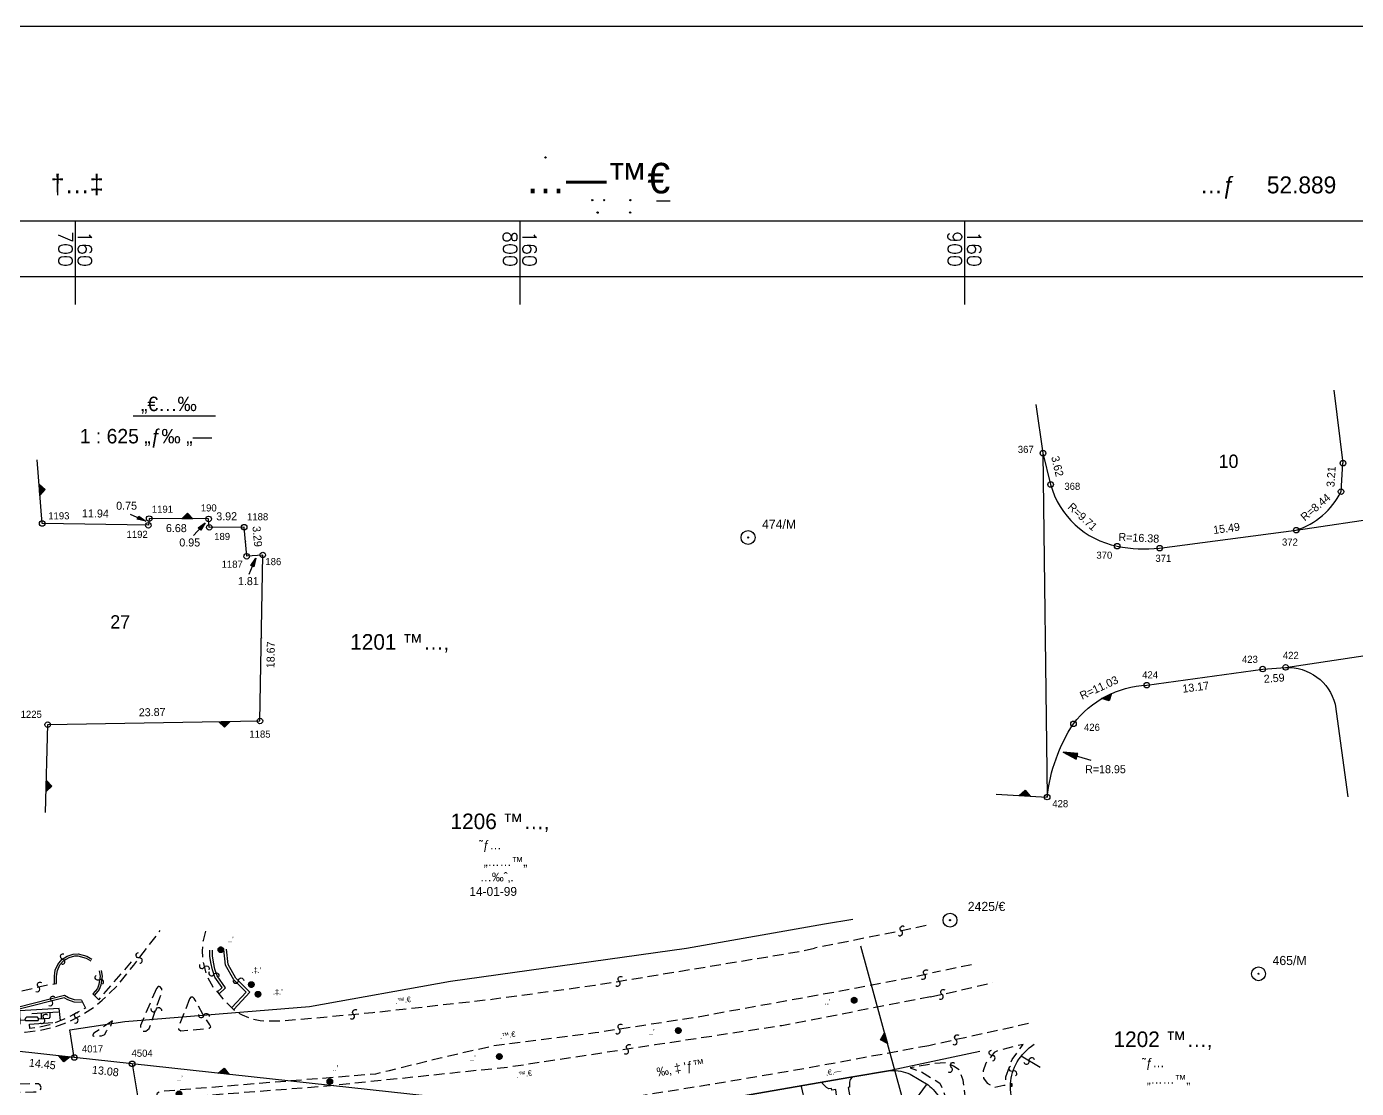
# Model space of a CAD drawing. Extents: x 160399 to 161261, y 619798 to 620526.
# Drawn here: x 160689.1 to 160988.1, y 620287.5 to 620526.2 of the extents above; entities that cross this region are included whole.
import ezdxf
from ezdxf.enums import TextEntityAlignment as Align

# ---------------------------------------------------------------- set-up
doc = ezdxf.new("R2010")
doc.units = 0
doc.header["$LTSCALE"] = 0.375
doc.header["$MEASUREMENT"] = 0
doc.linetypes.add('HIDDEN', pattern=[9.525, 6.35, -3.175])
doc.layers.get('0').update_dxf_attribs({"linetype": 'CONTINUOUS'})
for name, color, linetype in [('DRWP002', 2, 'CONTINUOUS'), ('DRWP007', 7, 'CONTINUOUS'), ('DRWS010', 2, 'CONTINUOUS'), ('DRWS012', 2, 'CONTINUOUS'), ('DRWT003', 2, 'CONTINUOUS'), ('DRWT004', 2, 'CONTINUOUS'), ('FNCP002', 251, 'CONTINUOUS'), ('FNCS012', 3, 'CONTINUOUS'), ('MGT', 25, 'CONTINUOUS'), ('PCLP001', 7, 'CONTINUOUS'), ('PCLP004', 7, 'CONTINUOUS'), ('PCLP007', 7, 'CONTINUOUS'), ('PCLS001', 2, 'CONTINUOUS'), ('PCLS002', 2, 'CONTINUOUS'), ('PCLS004', 11, 'CONTINUOUS'), ('PCLS007', 4, 'CONTINUOUS'), ('PCLS012', 4, 'CONTINUOUS'), ('PH-ELCS102', 3, 'CONTINUOUS'), ('PH-FNCP000', 3, 'CONTINUOUS'), ('PH-FNCP006', 3, 'CONTINUOUS'), ('PH-FNCP007', 3, 'CONTINUOUS'), ('PH-LGTS008', 3, 'CONTINUOUS'), ('PH-OBJP003', 3, 'CONTINUOUS'), ('PH-PHNS006', 3, 'CONTINUOUS'), ('PH-RODP021', 3, 'HIDDEN'), ('PH-RODP026', 3, 'HIDDEN'), ('PH-RODP028', 3, 'HIDDEN'), ('RODS001', 7, 'CONTINUOUS'), ('RODS004', 3, 'CONTINUOUS'), ('SRVS002', 6, 'CONTINUOUS'), ('SRVS007', 2, 'CONTINUOUS'), ('UD_PCLS008', 11, 'CONTINUOUS')]:
    doc.layers.add(name, color=color, linetype=linetype)
doc.styles.add('HEBTXT', font='hebtxt')
doc.styles.add('MD-2010', font='hebtxt.shx', dxfattribs={"height": 2.5})
doc.styles.add('ME-2510', font='txt.shx', dxfattribs={"height": 3.125})

# ---------------------------------------------------------------- blocks, each defined once
blk = doc.blocks.new('*X11')
at = {"color": 0}
for p, q in [((-0.5, 0.06), (0.5, 0.06)), ((-0.5, 0.03), (0.5, 0.03)), ((-0.5, 0), (0.5, 0)), ((-0.49, 0.1), (0.49, 0.1)), ((-0.48, 0.13), (0.48, 0.13)), ((-0.47, 0.16), (0.47, 0.16)), ((-0.46, 0.19), (0.46, 0.19)), ((-0.45, 0.22), (0.45, 0.22)), ((-0.43, 0.25), (0.43, 0.25)), ((-0.41, 0.29), (0.41, 0.29)), ((-0.39, 0.32), (0.39, 0.32)), ((-0.36, 0.35), (0.36, 0.35)), ((-0.32, 0.38), (0.32, 0.38)), ((-0.28, 0.41), (0.28, 0.41)), ((-0.23, 0.44), (0.23, 0.44)), ((-0.15, 0.48), (0.15, 0.48)), ((-0.5, -0.03), (0.5, -0.03)), ((-0.5, -0.06), (0.5, -0.06)), ((-0.49, -0.1), (0.49, -0.1)), ((-0.48, -0.13), (0.48, -0.13)), ((-0.47, -0.16), (0.47, -0.16)), ((-0.46, -0.19), (0.46, -0.19)), ((-0.45, -0.22), (0.45, -0.22)), ((-0.43, -0.25), (0.43, -0.25)), ((-0.41, -0.29), (0.41, -0.29)), ((-0.39, -0.32), (0.39, -0.32)), ((-0.36, -0.35), (0.36, -0.35)), ((-0.32, -0.38), (0.32, -0.38)), ((-0.28, -0.41), (0.28, -0.41)), ((-0.23, -0.44), (0.23, -0.44)), ((-0.15, -0.48), (0.15, -0.48))]:
    blk.add_line(p, q, dxfattribs=at)
blk = doc.blocks.new('LGTS008')
blk.add_circle((0, 0), 0.5)
blk.add_blockref('*X11', (0, 0))
at = {"style": 'HEBTXT', "flags": 8}
blk.add_attdef('DESC', text='', height=1.5, dxfattribs=at).set_placement((-3.82, -0.65), align=Align.CENTER)
at = {"style": 'HEBTXT', "flags": 9}
blk.add_attdef('ID', (0, -2.84), '', height=1.5, dxfattribs=at)
blk = doc.blocks.new('PHNS006')
at = {"layer": 'PH-PHNS006', "flags": 128}
blk.add_lwpolyline([(-0.5, -0.3125), (0.5, -0.3125), (0.5, 0.25), (-0.5, 0.25), (-0.5, -0.3125)], dxfattribs=at)
blk = doc.blocks.new('*X9')
at = {"color": 0}
for p, q in [((-0.5, 0.06), (0.5, 0.06)), ((-0.5, 0.03), (0.5, 0.03)), ((-0.5, 0), (0.5, 0)), ((-0.49, 0.1), (0.49, 0.1)), ((-0.48, 0.13), (0.48, 0.13)), ((-0.47, 0.16), (0.47, 0.16)), ((-0.46, 0.19), (0.46, 0.19)), ((-0.45, 0.22), (0.45, 0.22)), ((-0.43, 0.25), (0.43, 0.25)), ((-0.41, 0.29), (0.41, 0.29)), ((-0.39, 0.32), (0.39, 0.32)), ((-0.36, 0.35), (0.36, 0.35)), ((-0.32, 0.38), (0.32, 0.38)), ((-0.28, 0.41), (0.28, 0.41)), ((-0.23, 0.44), (0.23, 0.44)), ((-0.15, 0.48), (0.15, 0.48)), ((-0.5, -0.03), (0.5, -0.03)), ((-0.5, -0.06), (0.5, -0.06)), ((-0.49, -0.1), (0.49, -0.1)), ((-0.48, -0.13), (0.48, -0.13)), ((-0.47, -0.16), (0.47, -0.16)), ((-0.46, -0.19), (0.46, -0.19)), ((-0.45, -0.22), (0.45, -0.22)), ((-0.43, -0.25), (0.43, -0.25)), ((-0.41, -0.29), (0.41, -0.29)), ((-0.39, -0.32), (0.39, -0.32)), ((-0.36, -0.35), (0.36, -0.35)), ((-0.32, -0.38), (0.32, -0.38)), ((-0.28, -0.41), (0.28, -0.41)), ((-0.23, -0.44), (0.23, -0.44)), ((-0.15, -0.48), (0.15, -0.48))]:
    blk.add_line(p, q, dxfattribs=at)
blk = doc.blocks.new('ELCS102')
blk.add_circle((0, 0), 0.5)
blk.add_blockref('*X9', (0, 0))
at = {"style": 'HEBTXT', "flags": 8}
blk.add_attdef('DESC', text='', height=1.5, dxfattribs=at).set_placement((-3.82, -0.65), align=Align.CENTER)
at = {"style": 'HEBTXT', "flags": 9}
blk.add_attdef('ID', (0, -2.84), '', height=1.5, dxfattribs=at)
blk = doc.blocks.new('FNCS012')
blk.add_circle((0, 0), 0.001)
blk = doc.blocks.new('RODS004')
blk.add_circle((0, 0), 0.001)
blk = doc.blocks.new('SRVS002')
for radius in [1.25, 0.1]:
    blk.add_circle((0, 0), radius)
blk = doc.blocks.new('PCLS002')
blk.add_lwpolyline([(-0.85, -0.85, 1), (0, 0, -1), (0.85, 0.85, -1)], format="xyb")
blk = doc.blocks.new('PCLS004')
blk = doc.blocks.new('RODS001')
blk.add_circle((0, 0), 0.001)
blk = doc.blocks.new('SRVS007')
blk.add_circle((0, 0), 0.5)
at = {"style": 'HEBTXT'}
blk.add_attdef('NAME', text='', height=1.8, dxfattribs=at).set_placement((-0.01, -3), align=Align.CENTER)
for tag, flags, p in [('KIND', 1, (0, -6.04, 0)), ('HEIGHT', 1, (0, -8, 0)), ('SOURCE-CODE', 9, (0, -9.96, 0)), ('MARK-CODE', 9, (0, -11.92, 0))]:
    blk.add_attdef(tag, text='', height=1.8, dxfattribs=dict(at, flags=flags)).set_placement(p, align=Align.CENTER)
blk = doc.blocks.new('PCLS007')
blk.add_circle((0, 0), 0.00313)
blk = doc.blocks.new('SU93_41L')
for points in [[(-1, 0), (0, 1), (1, 0)], [(-0.76, 0.1), (0, 0.86), (0.76, 0.1)], [(-0.52, 0.2), (0, 0.72), (0.52, 0.2)], [(-0.28, 0.3), (0, 0.58), (0.28, 0.3)], [(-0.03, 0.4), (0, 0.43), (0.03, 0.4)]]:
    blk.add_lwpolyline(points, close=True)
blk = doc.blocks.new('SU93_41R')
for points in [[(1, 0), (0, -1), (-1, 0)], [(0.76, -0.1), (0, -0.86), (-0.76, -0.1)], [(0.52, -0.2), (0, -0.72), (-0.52, -0.2)], [(0.28, -0.3), (0, -0.58), (-0.28, -0.3)], [(0.03, -0.4), (0, -0.43), (-0.03, -0.4)]]:
    blk.add_lwpolyline(points, close=True)
blk = doc.blocks.new('PCLS008')
at = {"style": 'HEBTXT', "flags": 1}
blk.add_attdef('CAPTION', text='', height=1.5, dxfattribs=at).set_placement((-0.17, -14.19), align=Align.CENTER)
blk = doc.blocks.new('PCLS010')
blk.add_lwpolyline([(0.75, 0), (5.75, 0), (3.25, 0.5), (3.25, -0.5), (5.75, 0)])
blk.add_solid([(3.25, -0.5), (3.25, 0.5), (5.75, 0)])
blk = doc.blocks.new('SU0_3')

msp = doc.modelspace()

# ---------------------------------------------------------------- hatches: boundary and pattern name
at = {"layer": 'DRWS012'}
h = msp.add_hatch(dxfattribs=at)
h.set_pattern_fill('U', color=256, scale=100, style=0, double=1, pattern_type=0)
h.set_pattern_definition([(0, (0, 0), (0, 100), []), (90, (0, 0), (-100, 6e-15), [])])
h.paths.add_polyline_path([(160417.5, 619857.5), (161242.5, 619857.5), (161242.5, 620482.5), (160417.5, 620482.5)])
h.paths.add_polyline_path([(160436.25, 619876.25), (161223.75, 619876.25), (161223.75, 620463.75), (160436.25, 620463.75)], flags=16)

# ---------------------------------------------------------------- linework, layer by layer
at = {"layer": 'DRWP002'}
for points in [[(160417.5, 619857.5), (161242.5, 619857.5), (161242.5, 620482.5), (160417.5, 620482.5)], [(160430, 619870), (161230, 619870), (161230, 620470), (160430, 620470)]]:
    msp.add_lwpolyline(points, close=True, dxfattribs=at)
at = {"layer": 'DRWP007'}
msp.add_lwpolyline([(160398.75, 619813.75), (161261.25, 619813.75), (161261.25, 620526.25), (160398.75, 620526.25)], close=True, dxfattribs=at)
at = {"layer": 'DRWS010', "flags": 128}
msp.add_lwpolyline([(160830.74, 620487.11), (160833.78, 620487.11)], dxfattribs=at)
at = {"layer": 'DRWS010'}
for centre in [(160805.78, 620496.85), (160816.28, 620487.23), (160818.97, 620487.23), (160824.87, 620487.23), (160817.5, 620484.44), (160824.82, 620484.44)]:
    msp.add_circle(centre, 0.148, dxfattribs=at)
at = {"layer": 'DRWT003', "flags": 128}
msp.add_lwpolyline([(160713.08, 620438.7), (160731.59, 620438.7)], dxfattribs=at)
at = {"layer": 'FNCP002', "flags": 128}
for points in [[(160919.89, 620261.78), (160911.22, 620283.45, -0.236479), (160911.85, 620293.49, -0.103439), (160915.65, 620297.43, -0.103439)], [(160796.63, 620239.17), (160790.01, 620277.17), (160842.95, 620284.54), (160874.47, 620290.05, -0.023699)], [(160874.47, 620290.05), (160883.38, 620291.52, -0.120784), (160887.82, 620290.69), (160891.8, 620288.31, -0.106062), (160894.52, 620285.08, 0.023712)]]:
    msp.add_lwpolyline(points, format="xyb", dxfattribs=at)
at = {"layer": 'PCLP001'}
for p, q in [((160698.78, 620300.7), (160711.14, 620302.52)), ((160699.81, 620294.46), (160698.78, 620300.7))]:
    msp.add_line(p, q, dxfattribs=at)
at = {"layer": 'PCLP001', "flags": 128}
for points in [[(160693.37, 620349.54), (160693.83, 620369.3), (160741.57, 620370.12), (160742.19, 620407.44), (160738.58, 620407.16), (160738.01, 620413.71), (160730.16, 620413.66), (160730.01, 620415.55), (160716.65, 620415.62), (160716.46, 620414.13), (160692.58, 620414.52), (160691.46, 620428.83)], [(160819.89, 620281.33), (160712.81, 620293.04), (160699.81, 620294.46), (160685.44, 620296.04)]]:
    msp.add_lwpolyline(points, dxfattribs=at)
msp.add_lwpolyline([(160907.15, 620353.65), (160918.59, 620353.01, -0.117078), (160924.51, 620369.49, -0.221373), (160940.99, 620378.17), (160967.07, 620381.79), (160972.23, 620382.17), (161014.45, 620388.51), (161049.81, 620393.69, -0.278568), (161070.53, 620383.45), (161076.73, 620356.37), (161078.11, 620349.97)], format="xyb", dxfattribs=at)
at = {"layer": 'PCLP001'}
msp.add_lwpolyline([(160711.14, 620302.52), (160752.69, 620305.92), (160784.43, 620311.64), (160837.45, 620319.04), (160868.53, 620324.49), (160874.9, 620325.54)], dxfattribs=at)
at = {"layer": 'PCLP004'}
for p, q in [((160983.1, 620444.5), (160985.11, 620428.09)), ((160916.08, 620441.31), (160917.65, 620430.33)), ((160917.65, 620430.33), (160919.37, 620423.29)), ((160917.65, 620430.33), (160918.59, 620353.01)), ((160984.69, 620421.69), (160985.11, 620428.09)), ((160974.61, 620413.03), (161020.07, 620419.87)), ((160943.89, 620408.97), (160974.61, 620413.03)), ((160712.81, 620293.04), (160719.41, 620253.43))]:
    msp.add_line(p, q, dxfattribs=at)
at = {"layer": 'PCLP004', "flags": 128}
msp.add_lwpolyline([(160972.23, 620382.17, -0.3503), (160983.37, 620373.91, 0.075564)], format="xyb", dxfattribs=at)
msp.add_lwpolyline([(160983.37, 620373.91), (160986.23, 620353.03)], dxfattribs=at)
at = {"layer": 'PCLP004'}
msp.add_lwpolyline([(160903.46, 620295.83), (160883.38, 620291.52), (160874.47, 620290.05), (160842.95, 620284.54), (160819.89, 620281.33)], dxfattribs=at)
for centre, radius, start, end in [((160938.09, 620428.49), 19.43, 195.5256, 258.846), ((160969.54, 620429.12), 16.87, 287.4749, 333.8586), ((160940.67, 620441.57), 32.76, 258.846, 275.6444)]:
    msp.add_arc(centre, radius, start, end, dxfattribs=at)
at = {"layer": 'PCLP007', "flags": 128}
msp.add_lwpolyline([(160889.33, 620273.73), (160888.9, 620274.89), (160876.66, 620319.48)], dxfattribs=at)
at = {"layer": 'PH-FNCP000'}
for points in [[(160695.36, 620311.11, 33.33), (160695.33, 620312.71, 33.33), (160695.53, 620314.11, 33.31), (160696.11, 620315.4, 33.31), (160697.02, 620316.48, 33.31), (160698.19, 620317.27, 33.31), (160699.53, 620317.7, 33.31), (160700.69, 620317.77, 33.31), (160702.64, 620317.26, 33.31), (160703.77, 620316.56, 33.31)], [(160695.84, 620311.12, 33.33), (160695.81, 620312.71, 33.33), (160696.01, 620314.04, 33.31), (160696.58, 620315.26, 33.31), (160697.48, 620316.26, 33.31), (160698.64, 620316.95, 33.31), (160699.94, 620317.28, 33.31), (160700.62, 620317.3, 33.31), (160702.45, 620316.82, 33.31), (160703.52, 620316.16, 33.31)], [(160731.92, 620309.11, 32.88), (160733.06, 620310.19, 32.88), (160731.4, 620312.55, 32.88), (160730.86, 620314.18, 32.88), (160730.54, 620315.81, 32.88), (160730.31, 620317.27, 32.88), (160730.29, 620318.58, 32.88)], [(160732.32, 620308.68, 32.88), (160733.84, 620310.11, 32.88), (160731.93, 620312.82, 32.88), (160731.44, 620314.33, 32.88), (160731.12, 620315.92, 32.88), (160730.9, 620317.32, 32.88), (160730.88, 620318.59, 32.88)], [(160735.22, 620305.68, 32.89), (160738.46, 620309.15, 32.97), (160735.69, 620311.94, 33.02), (160733.82, 620315.19, 33.1), (160733.44, 620318.77, 33.1)], [(160735.65, 620305.28, 32.89), (160739.28, 620309.17, 32.97), (160736.17, 620312.3, 33.02), (160734.4, 620315.38, 33.1), (160734.02, 620318.84, 33.1)], [(160705.39, 620313.93, 33.31), (160705.59, 620312.73, 33.31), (160705.29, 620310.86, 33.31), (160705, 620309.96, 33.31), (160704.01, 620308.76, 33.31)], [(160705.86, 620314, 33.31), (160706.07, 620312.73, 33.31), (160705.75, 620310.75, 33.31), (160705.42, 620309.73, 33.31), (160704.38, 620308.46, 33.31)], [(160701.42, 620306.85, 33.41), (160699.79, 620306.92, 33.41), (160698.35, 620307.46, 33.41), (160697.52, 620307.88, 33.1), (160687.43, 620305.34, 33.08), (160681.27, 620304.16, 33.17), (160677.95, 620303.56, 33.22), (160677.8, 620301.87, 33.25), (160675.75, 620301.89, 33.2)], [(160701.44, 620307.32, 33.41), (160699.89, 620307.39, 33.41), (160698.54, 620307.89, 33.41), (160697.58, 620308.38, 33.1), (160687.33, 620305.8, 33.08), (160681.19, 620304.62, 33.17), (160677.51, 620303.97, 33.22), (160677.37, 620302.35, 33.25), (160675.76, 620302.36, 33.2)], [(160875.42, 620290.19, 33.81), (160874.74, 620290, 34.13), (160874.26, 620289.48, 34.13), (160874.13, 620288.9, 34.13), (160874.12, 620287.78, 34.13), (160873.85, 620287.74, 34.13)], [(160871.29, 620285.32, 33.39), (160871.05, 620287.24, 33.83), (160870.16, 620287.1, 34.1), (160870.07, 620287.45, 34.1), (160869.52, 620287.44, 34.1), (160868.99, 620287.74, 34.16), (160868.42, 620288.21, 34.18), (160868.07, 620288.63, 34.2), (160868.05, 620288.75, 34.2)], [(160873.85, 620287.74, 35.72), (160874.15, 620286.04, 33.93)], [(160891.42, 620288.29, 34.18), (160885.24, 620279.91, 34.18)]]:
    msp.add_polyline3d(points, dxfattribs=at)
at = {"layer": 'PH-FNCP006'}
for points in [[(160917.03, 620292.22, 33.54), (160912.72, 620294.76, 33.54)], [(160863.27, 620287.92, 33.6), (160864.1, 620284.34, 33.65)]]:
    msp.add_polyline3d(points, dxfattribs=at)
at = {"layer": 'PH-FNCP007'}
for points in [[(160696.74, 620302.8, 33.79), (160696.42, 620305.47, 33.65), (160687.48, 620304.93, 33.35), (160687.54, 620301.93, 33.4)], [(160689.71, 620301.94, 33.62), (160695, 620302.36, 33.63)]]:
    msp.add_polyline3d(points, dxfattribs=at)
at = {"layer": 'PH-OBJP003'}
for points in [[(160690.27, 620304.35, 33.05), (160696.2, 620304.7, 33.5)], [(160694.29, 620304.59, 33.63), (160694.33, 620303.55, 33.63), (160694.11, 620303.23, 33.63), (160691.75, 620303.1, 33.63)], [(160692.46, 620303.14, 33.62), (160692.47, 620304.48, 33.62)], [(160683.84, 620302.81, 33.1), (160688.68, 620302.95, 33.45), (160688.9, 620302.76, 33.45), (160689.71, 620302.74, 33.45), (160691.15, 620302.74, 33.45), (160691.7, 620302.75, 33.73), (160691.75, 620302.95, 33.68), (160691.76, 620303.21, 33.65), (160691.53, 620303.51, 33.6), (160689.67, 620303.51, 33.5), (160689.06, 620303.5, 33.51), (160688.8, 620303.28, 33.52), (160688.68, 620302.95, 33.53)]]:
    msp.add_polyline3d(points, dxfattribs=at)
at = {"layer": 'PH-RODP021', "flags": 128}
for points in [[(160674.34, 620300.25), (160688.76, 620300.18), (160692.08, 620300.56), (160695.34, 620301.33), (160698.48, 620302.48), (160701.47, 620303.99), (160704.43, 620305.96), (160706.1, 620307.35), (160709.62, 620310.74), (160713.19, 620315.25), (160719.13, 620323.01)], [(160729.34, 620322.85), (160728.77, 620320.77), (160728.53, 620318.42), (160728.69, 620316.07), (160729.62, 620312.74), (160730.99, 620310.36), (160733.24, 620307.62), (160735.72, 620305.18), (160737.53, 620304.02), (160739.51, 620303.2), (160741.61, 620302.76), (160742.75, 620302.69), (160746.5, 620302.68), (160766.97, 620304.58), (160793.78, 620307.57), (160816.89, 620310.71), (160863.04, 620318.31), (160866.24, 620319.03)], [(160891.39, 620324.12), (160888.7, 620323.52), (160866.24, 620319.03)], [(160914.42, 620302.07), (160892, 620297.11)], [(160892, 620297.11), (160864.64, 620292.06), (160842.46, 620288.29), (160817.97, 620284.4), (160794.42, 620281.23), (160792.78, 620281.14), (160777.9, 620278.29), (160766.3, 620276.04), (160755.58, 620273.9), (160732.11, 620272.17), (160728.64, 620271.79), (160726.28, 620271.22), (160724.04, 620270.28), (160721.98, 620268.99), (160720.5, 620267.72), (160718.2, 620265.12), (160717.14, 620262.82), (160716.45, 620260.39), (160716.15, 620257.88), (160716.26, 620255.19), (160718.52, 620239.93), (160723.12, 620212.6), (160731.52, 620162.08), (160738.58, 620119), (160744.22, 620080.8), (160744.61, 620078.11), (160745.12, 620075.83), (160746, 620073.67), (160747.74, 620071.05), (160749.43, 620069.3), (160751.37, 620067.84), (160753.53, 620066.71), (160755.78, 620065.97), (160758.8, 620065.69), (160761.84, 620065.81), (160763.49, 620066.04), (160764.53, 620067.52), (160778.78, 620069.47), (160780.2, 620070.11), (160781.43, 620071.09), (160782.37, 620072.35), (160782.96, 620073.78), (160781.47, 620088.76), (160781.04, 620089.73), (160780.28, 620090.48), (160779.3, 620090.89), (160778.45, 620090.95), (160765.64, 620089.06), (160764.04, 620100.52), (160763.05, 620100.29), (160760.52, 620118), (160764.35, 620118.66), (160764.69, 620119.05), (160764.76, 620119.8), (160763.91, 620127.54), (160763.61, 620128.25), (160763.15, 620128.4), (160759.56, 620127.88), (160756.21, 620145.87), (160771.44, 620148.67), (160772.83, 620139.4), (160770.05, 620138.96), (160769.41, 620138.66), (160769.2, 620138.15), (160769.21, 620137.54), (160769.59, 620137.08), (160769.98, 620136.79), (160770.79, 620136.8), (160773.79, 620137.22), (160774.52, 620137.86), (160774.86, 620138.19), (160775.02, 620138.83), (160775.11, 620139.42), (160774.98, 620140.2), (160770.77, 620166.16), (160770.67, 620167.83), (160770.45, 620168.81), (160769.93, 620169.42), (160769.42, 620169.8), (160768.49, 620169.8), (160761.59, 620168.81), (160757.16, 620200.47), (160761.72, 620201.28), (160761.36, 620203.64), (160771.8, 620205.09), (160774.43, 620187.02), (160771.18, 620186.39), (160770.3, 620186.04), (160770.26, 620185.54), (160770.35, 620185.08), (160770.95, 620184.72), (160771.48, 620184.69), (160775.86, 620185.38), (160776.49, 620180.24), (160772.05, 620179.42), (160771.24, 620179.15), (160771.2, 620178.65), (160771.36, 620178.23), (160775.66, 620174.38), (160781.55, 620137.55), (160782.42, 620136.98), (160783.72, 620136.78), (160786.57, 620137.24), (160787.14, 620137.54), (160787.45, 620138.42), (160787.21, 620139.24), (160786.73, 620139.68), (160786.08, 620139.76), (160785.75, 620139.64), (160783.12, 620139), (160778.79, 620166.31), (160793.82, 620168.72), (160796.84, 620148.32), (160793.51, 620147.84), (160792.99, 620147.59), (160792.76, 620147.07), (160792.81, 620146.74), (160794.32, 620137.3), (160794.62, 620136.77), (160795.18, 620136.54), (160795.62, 620136.63), (160798.61, 620136.98), (160799.17, 620132.46), (160795.14, 620131.69), (160794.55, 620131.45), (160794.22, 620130.91), (160794.2, 620130.52), (160795.04, 620124.38), (160795.08, 620123.8), (160795.49, 620123.37), (160796.3, 620123.38), (160800.44, 620123.72), (160804.03, 620094.01), (160788.83, 620092.06), (160788.11, 620091.55), (160787.68, 620090.77), (160787.61, 620090.11), (160789.22, 620076.61), (160789.58, 620075.2), (160790.31, 620073.95), (160791.35, 620072.93), (160792.62, 620072.24), (160794.03, 620071.91), (160795.24, 620071.93), (160807.62, 620073.52), (160809, 620072.33), (160816.67, 620073.58), (160818.95, 620074.41), (160821.06, 620075.59), (160822.95, 620077.11), (160824.57, 620078.91), (160825.89, 620080.94), (160826.85, 620083.17), (160827.44, 620085.52), (160827.64, 620087.93), (160827.56, 620089.52), (160827.39, 620092.49), (160825.17, 620094.51), (160824.13, 620125.04), (160825.22, 620131.82), (160826.7, 620138.51), (160828.55, 620145.11), (160829.69, 620148.57), (160832.33, 620154.73), (160834.44, 620155.1), (160836.81, 620159.39), (160841.21, 620166.24), (160849.33, 620176.16), (160852, 620179), (160852.24, 620181.79), (160859.65, 620187.51), (160868.32, 620193.22), (160871.19, 620192.3), (160877.57, 620196.58), (160884.42, 620200.94), (160898.17, 620203.16)]]:
    msp.add_lwpolyline(points, dxfattribs=at)
at = {"layer": 'PH-RODP026', "flags": 128}
for points in [[(160704.01, 620308.76), (160705.31, 620307.46), (160713.25, 620316.57)], [(160677.52, 620307.12), (160683.22, 620308.38), (160694.07, 620310.84), (160695.84, 620311.12)], [(160701.44, 620307.32), (160702.31, 620305.57), (160698.12, 620303.33), (160694.27, 620301.78), (160691.38, 620301.16), (160689.82, 620300.99), (160689.71, 620301.94)]]:
    msp.add_lwpolyline(points, dxfattribs=at)
for points in [[(160909.32, 620290.09), (160910.72, 620294.03), (160913.19, 620297.4), (160907.69, 620296.05), (160906.7, 620295.58), (160904.83, 620293.18), (160904.22, 620291.47), (160904.3, 620289.82), (160905.07, 620288.65), (160906.76, 620287.77), (160908.82, 620288.2), (160909.21, 620288.26), (160909.32, 620290.09)], [(160896.44, 620283.85), (160900.24, 620285.16), (160899.7, 620289.39), (160898.82, 620291.69), (160897.51, 620292.48), (160895.99, 620293.32), (160892.93, 620293.04), (160887.8, 620292.12), (160890.34, 620291.23), (160893.21, 620289.47), (160894.48, 620288.7), (160895.13, 620287.22), (160895.89, 620285.08), (160896.44, 620283.85)]]:
    msp.add_lwpolyline(points, close=True, dxfattribs=at)
at = {"layer": 'PH-RODP028', "flags": 128}
for points in [[(160719.22, 620285.13), (160718.48, 620285.4), (160718.46, 620286.12), (160718.49, 620286.54), (160719.02, 620286.83), (160719.52, 620286.91), (160767.65, 620290.81), (160770.67, 620291.57), (160782.06, 620294.35), (160787.16, 620295.56), (160794.12, 620297.12), (160816.97, 620300.06), (160840.11, 620303.63), (160875.69, 620310.11), (160892.8, 620313.47)], [(160901.61, 620315.32), (160892.8, 620313.47)], [(160892.38, 620308.07), (160906.31, 620311.27)], [(160892.38, 620308.07), (160858.89, 620301.61), (160830.39, 620297.27), (160797.71, 620292.29), (160783.59, 620290.81), (160755.51, 620287.9), (160719.22, 620285.13)], [(160663.83, 620286.12), (160690.6, 620286.71), (160691.69, 620286.75), (160692.19, 620287.11), (160692.37, 620287.69), (160692.15, 620288.27), (160691.73, 620288.56), (160662.85, 620287.99)]]:
    msp.add_lwpolyline(points, dxfattribs=at)
for points in [[(160718.26, 620309.97), (160714.69, 620301.64), (160714.67, 620300.89), (160714.99, 620300.37), (160715.93, 620300.39), (160716.66, 620300.99), (160719.03, 620307.88), (160719.51, 620309.17), (160719.5, 620309.89), (160719.44, 620309.96), (160719.15, 620310.38), (160718.88, 620310.4), (160718.7, 620310.39), (160718.26, 620309.97)], [(160725.75, 620307.65), (160723.24, 620301.34), (160723.23, 620300.84), (160723.8, 620300.44), (160730.14, 620301.03), (160730.51, 620301.37), (160730.27, 620301.83), (160728.71, 620304.23), (160727.52, 620306.4), (160726.99, 620307.38), (160726.77, 620307.69), (160726.49, 620308.04), (160726.04, 620308.04), (160725.75, 620307.65)], [(160708.38, 620302.67), (160704.21, 620299.92), (160703.92, 620299.42), (160704.21, 620299.28), (160705.89, 620299.31), (160706.64, 620299.65), (160707.08, 620300.44), (160708.04, 620301.57), (160708.38, 620302.67)]]:
    msp.add_lwpolyline(points, close=True, dxfattribs=at)

# ---------------------------------------------------------------- block references
at = {"layer": 'DRWS010'}
ref = msp.add_blockref('SU0_3', (160817.5, 620488.75), dxfattribs=dict(at, xscale=1.905, yscale=1.905, zscale=1.905))
ref.add_attrib('HB_PLACE', '…—™€', dxfattribs={"layer": '0', "color": 7, "height": 6.858, "style": 'HEBTXT'}).set_placement((160817.5, 620488.75), align=Align.CENTER)
at = {"layer": 'FNCS012'}
ref = msp.add_blockref('FNCS012', (160870.86, 620289.42), dxfattribs=dict(at, xscale=1.25, yscale=1.25, zscale=1.25, rotation=9.915662695827056))
ref.add_attrib('FENCE_TYPE', '.€.—', dxfattribs={"layer": '0', "height": 1.25, "rotation": 9.9157, "style": 'HEBTXT', "flags": 8}).set_placement((160870.65, 620290.65), align=Align.CENTER)
at = {"layer": 'PCLS001', "xscale": 1.25, "yscale": 1.25, "zscale": 1.25}
for name, p, rotation in [('SU93_41R', (160691.99, 620422.09), 94.51583374988193), ('SU93_41L', (160725.25, 620415.58), 359.7319515050517), ('SU93_41R', (160931.94, 620375.73), 27.32320176708459), ('SU93_41R', (160733.59, 620369.98), 0.9751531629575517), ('SU93_41R', (160693.51, 620355.48), 88.66500918894847), ('SU93_41L', (160913.55, 620353.29), 356.7656773796742), ('SU93_41L', (160882.34, 620298.79), 105.3417587107343), ('SU93_41L', (160697.61, 620294.71), 173.7549218014647), ('SU93_41R', (160733.37, 620290.79), 173.7577384102357)]:
    msp.add_blockref(name, p, dxfattribs=dict(at, rotation=rotation))
at = {"layer": 'PCLS002'}
for p, rotation in [((160885.8, 620322.94, 32.1), 11.3064979164652), ((160697.2, 620316.6, 33.31), 33.89248552981023), ((160714.41, 620316.85, 32.61), 52.56288235502847), ((160729.05, 620314.78, 32.68), 285.6358642332356), ((160731.2, 620313.15, 32.88), 288.213486394274), ((160891.01, 620313.12, 32.92), 8.497275625766353), ((160691.79, 620310.32, 33.39), 12.79787862693008), ((160705.46, 620311.92, 33.31), 80.65193140575587), ((160736.72, 620311.74, 33.01), 314.844031089079), ((160822.33, 620311.6, 32.68), 9.360217366790195), ((160694.71, 620307.17, 33.09), 14.12036249367416), ((160894.93, 620308.66, 31.61), 12.92999030213913), ((160692.99, 620303.17, 33.63), 3.115064757731921), ((160700.25, 620303.37, 32.61), 26.78697842322656), ((160718.22, 620305.21, 32.66), 302.9349042386354), ((160728.93, 620303.89, 32.66), 302.9349042386354), ((160762.61, 620304.18, 32.68), 5.319837742174046), ((160822.32, 620300.88, 32.92), 8.497275625766353), ((160898.06, 620298.45, 34.37), 12.47711453319177), ((160824.21, 620296.33, 31.89), 8.664584425359067), ((160906.2, 620294.93, 31.91), 51.96517981262875), ((160897.06, 620292.23, 31.89), 8.664584425359067), ((160910.91, 620291.4), 71.51759553370381), ((160914.53, 620293.69, 33.54), 329.501785938927)]:
    msp.add_blockref('PCLS002', p, dxfattribs=dict(at, rotation=rotation))
at = {"layer": 'PCLS004'}
ref = msp.add_blockref('PCLS004', (160772.91, 620385.81), dxfattribs=dict(at, xscale=1.25, yscale=1.25, zscale=1.25, rotation=359.9783268330431))
ref.add_attrib('BLOCK', '1201 ™…‚', dxfattribs={"layer": '0', "height": 3.5, "rotation": 359.9783, "style": 'HEBTXT'}).set_placement((160772.91, 620386.15), align=Align.CENTER)
ref = msp.add_blockref('PCLS004', (160795.47, 620345.46), dxfattribs=dict(at, xscale=1.25, yscale=1.25, zscale=1.25, rotation=359.9783268330431))
ref.add_attrib('BLOCK', '1206 ™…‚', dxfattribs={"layer": '0', "height": 3.5, "rotation": 359.9783, "style": 'HEBTXT'}).set_placement((160795.47, 620345.8), align=Align.CENTER)
ref = msp.add_blockref('PCLS004', (160944.57, 620296.47), dxfattribs=dict(at, xscale=1.25, yscale=1.25, zscale=1.25, rotation=359.9783268330431))
ref.add_attrib('BLOCK', '1202 ™…‚', dxfattribs={"layer": '0', "height": 3.5, "rotation": 359.9783, "style": 'HEBTXT'}).set_placement((160944.57, 620296.81), align=Align.CENTER)
at = {"layer": 'PCLS007'}
ref = msp.add_blockref('PCLS007', (160918.51, 620426.81), dxfattribs=dict(at, xscale=1.25, yscale=1.25, zscale=1.25, rotation=283.7282808948619))
ref.add_attrib('FRONT-LEN', '3.62', dxfattribs={"layer": '0', "height": 1.8, "rotation": 283.7283, "style": 'HEBTXT'}).set_placement((160920.03, 620427.18), align=Align.CENTER)
ref = msp.add_blockref('PCLS007', (160984.9, 620424.89), dxfattribs=dict(at, xscale=1.25, yscale=1.25, zscale=1.25, rotation=86.24356545469846))
ref.add_attrib('FRONT-LEN', '3.21', dxfattribs={"layer": '0', "height": 1.8, "rotation": 86.2436, "style": 'HEBTXT'}).set_placement((160983.34, 620424.99), align=Align.CENTER)
ref = msp.add_blockref('PCLS007', (160716.55, 620414.87), dxfattribs=dict(at, xscale=1.25, yscale=1.25, zscale=1.25, rotation=82.80372618329223))
ref.add_attrib('FRONT-LEN', '0.75', dxfattribs={"layer": '0', "height": 1.8, "style": 'HEBTXT'}).set_placement((160711.57, 620417.62), align=Align.CENTER)
ref = msp.add_blockref('PCLS007', (160704.52, 620414.33), dxfattribs=dict(at, xscale=1.25, yscale=1.25, zscale=1.25, rotation=359.062712660503))
ref.add_attrib('FRONT-LEN', '11.94', dxfattribs={"layer": '0', "height": 1.8, "rotation": 359.0627, "style": 'HEBTXT'}).set_placement((160704.55, 620415.89), align=Align.CENTER)
for p, xscale, yscale, zscale, rotation in [((160711.83, 620416.85), 0.7764572943269741, -0.7753273551352322, 0.7764572943269741, 336.1635939489025), ((160726.25, 620411.4), 0.7764572943269741, -0.7753273551352322, 0.7764572943269741, 47.70360548545784), ((160738.87, 620402.63), 0.7764572943269741, -0.7753273551352322, 0.7764572943269741, 66.77137603776502), ((160929.41, 620360.93), 1.3125, 1.3125, 1.3125, 162.9496628269668)]:
    msp.add_blockref('PCLS010', p, dxfattribs=dict(at, xscale=xscale, yscale=yscale, zscale=zscale, rotation=rotation))
ref = msp.add_blockref('PCLS007', (160723.33, 620415.59), dxfattribs=dict(at, xscale=1.25, yscale=1.25, zscale=1.25, rotation=359.7323808923601))
ref.add_attrib('FRONT-LEN', '6.68', dxfattribs={"layer": '0', "height": 1.8, "rotation": 359.7324, "style": 'HEBTXT'}).set_placement((160722.75, 620412.59), align=Align.CENTER)
ref = msp.add_blockref('PCLS007', (160734.08, 620413.69), dxfattribs=dict(at, xscale=1.25, yscale=1.25, zscale=1.25, rotation=0.3418509689042464))
ref.add_attrib('FRONT-LEN', '3.92', dxfattribs={"layer": '0', "height": 1.8, "rotation": 0.3419, "style": 'HEBTXT'}).set_placement((160734.08, 620415.25), align=Align.CENTER)
ref = msp.add_blockref('PCLS007', (160730.08, 620414.61), dxfattribs=dict(at, xscale=1.25, yscale=1.25, zscale=1.25, rotation=274.7230088788828))
ref.add_attrib('FRONT-LEN', '0.95', dxfattribs={"layer": '0', "height": 1.8, "style": 'HEBTXT'}).set_placement((160725.77, 620409.36), align=Align.CENTER)
ref = msp.add_blockref('PCLS007', (160738.3, 620410.44), dxfattribs=dict(at, xscale=1.25, yscale=1.25, zscale=1.25, rotation=275.0471506674482))
ref.add_attrib('FRONT-LEN', '3.29', dxfattribs={"layer": '0', "height": 1.8, "rotation": 275.0472, "style": 'HEBTXT'}).set_placement((160740.08, 620411.53), align=Align.CENTER)
ref = msp.add_blockref('PCLS007', (160959.25, 620411), dxfattribs=dict(at, xscale=1.25, yscale=1.25, zscale=1.25, rotation=7.528614131572123))
ref.add_attrib('FRONT-LEN', '15.49', dxfattribs={"layer": '0', "height": 1.8, "rotation": 7.5286, "style": 'HEBTXT'}).set_placement((160959.04, 620412.55), align=Align.CENTER)
ref = msp.add_blockref('PCLS007', (160740.39, 620407.3), dxfattribs=dict(at, xscale=1.25, yscale=1.25, zscale=1.25, rotation=4.45478317963868))
ref.add_attrib('FRONT-LEN', '1.81', dxfattribs={"layer": '0', "height": 1.8, "style": 'HEBTXT'}).set_placement((160738.95, 620400.67), align=Align.CENTER)
ref = msp.add_blockref('PCLS007', (160741.88, 620388.78), dxfattribs=dict(at, xscale=1.25, yscale=1.25, zscale=1.25, rotation=89.04076498627374))
ref.add_attrib('FRONT-LEN', '18.67', dxfattribs={"layer": '0', "height": 1.8, "rotation": 89.0408, "style": 'HEBTXT'}).set_placement((160744.87, 620384.98), align=Align.CENTER)
ref = msp.add_blockref('PCLS007', (160969.65, 620381.98), dxfattribs=dict(at, xscale=1.25, yscale=1.25, zscale=1.25, rotation=4.209482124418582))
ref.add_attrib('FRONT-LEN', '2.59', dxfattribs={"layer": '0', "height": 1.8, "rotation": 4.2095, "style": 'HEBTXT'}).set_placement((160969.71, 620378.85), align=Align.CENTER)
ref = msp.add_blockref('PCLS007', (160931.79, 620375.65), dxfattribs=dict(at, xscale=1.25, yscale=1.25, zscale=1.25, rotation=24.90924668657892))
ref.add_attrib('FRONT-LEN', 'R=11.03', dxfattribs={"layer": '0', "height": 1.8, "rotation": 24.9092, "style": 'HEBTXT'}).set_placement((160930.62, 620376.8), align=Align.CENTER)
ref = msp.add_blockref('PCLS007', (160954.03, 620379.98), dxfattribs=dict(at, xscale=1.25, yscale=1.25, zscale=1.25, rotation=7.500917811688291))
ref.add_attrib('FRONT-LEN', '13.17', dxfattribs={"layer": '0', "height": 1.8, "rotation": 7.5009, "style": 'HEBTXT'}).set_placement((160952.12, 620376.85), align=Align.CENTER)
ref = msp.add_blockref('PCLS007', (160717.7, 620369.71), dxfattribs=dict(at, xscale=1.25, yscale=1.25, zscale=1.25, rotation=0.9750326367829598))
ref.add_attrib('FRONT-LEN', '23.87', dxfattribs={"layer": '0', "height": 1.8, "rotation": 0.975, "style": 'HEBTXT'}).set_placement((160717.33, 620371.21), align=Align.CENTER)
ref = msp.add_blockref('PCLS007', (160920.58, 620361.59), dxfattribs=dict(at, xscale=1.25, yscale=1.25, zscale=1.25))
ref.add_attrib('FRONT-LEN', 'R=18.95', dxfattribs={"layer": '0', "height": 1.8, "style": 'HEBTXT'}).set_placement((160931.7, 620358.38), align=Align.CENTER)
ref = msp.add_blockref('PCLS007', (160692.63, 620295.25, 500), dxfattribs=dict(at, xscale=1.25, yscale=1.25, zscale=1.25, rotation=353.7546863391255))
ref.add_attrib('FRONT-LEN', '14.45', dxfattribs={"layer": '0', "height": 1.8, "rotation": 353.7547, "style": 'HEBTXT'}).set_placement((160692.53, 620292.1), align=Align.CENTER)
ref = msp.add_blockref('PCLS007', (160706.31, 620293.75), dxfattribs=dict(at, xscale=1.25, yscale=1.25, zscale=1.25, rotation=353.7604877305968))
ref.add_attrib('FRONT-LEN', '13.08', dxfattribs={"layer": '0', "height": 1.8, "rotation": 353.7605, "style": 'HEBTXT'}).set_placement((160706.71, 620290.52), align=Align.CENTER)
at = {"layer": 'PCLS012'}
ref = msp.add_blockref('PCLS007', (160980.54, 620416.32), dxfattribs=dict(at, xscale=1.25, yscale=1.25, zscale=1.25, rotation=40.66667267723909))
ref.add_attrib('FRONT-LEN', 'R=8.44', dxfattribs={"layer": '0', "height": 1.8, "rotation": 40.6667, "style": 'HEBTXT'}).set_placement((160979.52, 620417.51), align=Align.CENTER)
ref = msp.add_blockref('PCLS007', (160924.88, 620414.24), dxfattribs=dict(at, xscale=1.25, yscale=1.25, zscale=1.25, rotation=317.1853886226908))
ref.add_attrib('FRONT-LEN', 'R=9.71', dxfattribs={"layer": '0', "height": 1.8, "rotation": 317.1854, "style": 'HEBTXT'}).set_placement((160925.95, 620415.38), align=Align.CENTER)
ref = msp.add_blockref('PCLS007', (160939.09, 620408.85), dxfattribs=dict(at, xscale=1.25, yscale=1.25, zscale=1.25, rotation=357.2464106997512))
ref.add_attrib('FRONT-LEN', 'R=16.38', dxfattribs={"layer": '0', "height": 1.8, "rotation": 357.2464, "style": 'HEBTXT'}).set_placement((160939.17, 620410.41), align=Align.CENTER)
at = {"layer": 'PH-ELCS102'}
ref = msp.add_blockref('ELCS102', (160739.62, 620310.86, 32.88), dxfattribs=dict(at, xscale=1.25, yscale=1.25, zscale=1.25))
ref.add_attrib('DESC', '.‡.’', dxfattribs={"layer": '0', "height": 1.25, "style": 'HEBTXT', "flags": 8}).set_placement((160740.78, 620313.46), align=Align.CENTER)
ref = msp.add_blockref('ELCS102', (160741.12, 620308.7, 32.88), dxfattribs=dict(at, xscale=1.25, yscale=1.25, zscale=1.25))
ref.add_attrib('DESC', '.‡.’', dxfattribs={"layer": '0', "height": 1.25, "style": 'HEBTXT', "flags": 8}).set_placement((160745.58, 620308.58), align=Align.CENTER)
at = {"layer": 'PH-LGTS008'}
ref = msp.add_blockref('LGTS008', (160732.76, 620318.71, 32.88), dxfattribs=dict(at, xscale=1.25, yscale=1.25, zscale=1.25))
ref.add_attrib('DESC', '..’', dxfattribs={"layer": '0', "height": 1.25, "style": 'HEBTXT', "flags": 8}).set_placement((160735, 620320.37), align=Align.CENTER)
ref = msp.add_blockref('LGTS008', (160875.18, 620307.37, 32.14), dxfattribs=dict(at, xscale=1.25, yscale=1.25, zscale=1.25))
ref.add_attrib('DESC', '..’', dxfattribs={"layer": '0', "height": 1.25, "style": 'HEBTXT', "flags": 8}).set_placement((160869.22, 620306.36), align=Align.CENTER)
ref = msp.add_blockref('LGTS008', (160835.63, 620300.55, 32.4), dxfattribs=dict(at, xscale=1.25, yscale=1.25, zscale=1.25))
ref.add_attrib('DESC', '..’', dxfattribs={"layer": '0', "height": 1.25, "style": 'HEBTXT', "flags": 8}).set_placement((160829.67, 620299.54), align=Align.CENTER)
ref = msp.add_blockref('LGTS008', (160795.39, 620294.71, 32.68), dxfattribs=dict(at, xscale=1.25, yscale=1.25, zscale=1.25))
ref.add_attrib('DESC', '..’', dxfattribs={"layer": '0', "height": 1.25, "style": 'HEBTXT', "flags": 8}).set_placement((160789.43, 620293.7), align=Align.CENTER)
ref = msp.add_blockref('LGTS008', (160757.27, 620289.09, 33.02), dxfattribs=dict(at, xscale=1.25, yscale=1.25, zscale=1.25))
ref.add_attrib('DESC', '..’', dxfattribs={"layer": '0', "height": 1.25, "style": 'HEBTXT', "flags": 8}).set_placement((160758.53, 620291.41), align=Align.CENTER)
ref = msp.add_blockref('LGTS008', (160723.37, 620286.31, 33.05), dxfattribs=dict(at, xscale=1.25, yscale=1.25, zscale=1.25))
ref.add_attrib('DESC', '..’', dxfattribs={"layer": '0', "height": 1.25, "style": 'HEBTXT', "flags": 8}).set_placement((160723.56, 620289.15), align=Align.CENTER)
at = {"layer": 'PH-PHNS006', "xscale": 0.5, "yscale": 0.5, "zscale": 0.5, "rotation": 269.546646}
msp.add_blockref('PHNS006', (160910.58, 620288.28, 33.74), dxfattribs=at)
at = {"layer": 'RODS001'}
ref = msp.add_blockref('RODS001', (160839.85, 620287.88, 31.61), dxfattribs=dict(at, rotation=11.14883400523254))
ref.add_attrib('STREET-NAME', "‰‚ ‡ 'ƒ™", dxfattribs={"layer": '0', "color": 11, "height": 2, "rotation": 11.1488, "style": 'HEBTXT'}).set_placement((160836.36, 620291.2), align=Align.CENTER)
at = {"layer": 'RODS004'}
ref = msp.add_blockref('RODS004', (160774.02, 620305.46), dxfattribs=dict(at, xscale=1.25, yscale=1.25, zscale=1.25, rotation=8.374341657199658))
ref.add_attrib('COVER_TYPE', '.™.€', dxfattribs={"layer": '0', "height": 1.25, "rotation": 8.3743, "style": 'HEBTXT', "flags": 8}).set_placement((160773.84, 620306.7), align=Align.CENTER)
ref = msp.add_blockref('RODS004', (160797.52, 620297.63), dxfattribs=dict(at, xscale=1.25, yscale=1.25, zscale=1.25, rotation=8.374341657199658))
ref.add_attrib('COVER_TYPE', '.™.€', dxfattribs={"layer": '0', "height": 1.25, "rotation": 8.3743, "style": 'HEBTXT', "flags": 8}).set_placement((160797.34, 620298.87), align=Align.CENTER)
ref = msp.add_blockref('RODS004', (160801.47, 620292.84), dxfattribs=dict(at, xscale=1.25, yscale=1.25, zscale=1.25, rotation=8.374341657199658))
ref.add_attrib('COVER_TYPE', '.™.€', dxfattribs={"layer": '0', "height": 1.25, "rotation": 8.3743, "style": 'HEBTXT', "flags": 8}).set_placement((160801.06, 620290.13), align=Align.CENTER)
at = {"layer": 'SRVS002'}
ref = msp.add_blockref('SRVS002', (160851.33, 620411.38, 1000), dxfattribs=dict(at, xscale=1.25, yscale=1.25, zscale=1.25))
ref.add_attrib('NAME', '474/M', dxfattribs={"layer": '0', "height": 2.06, "style": 'HEBTXT'}).set_placement((160858.3, 620413.33), align=Align.CENTER)
ref = msp.add_blockref('SRVS002', (160896.75, 620325.33, 1000), dxfattribs=dict(at, xscale=1.25, yscale=1.25, zscale=1.25))
ref.add_attrib('NAME', '2425/€', dxfattribs={"layer": '0', "height": 2.06, "style": 'HEBTXT'}).set_placement((160904.95, 620327.39), align=Align.CENTER)
ref = msp.add_blockref('SRVS002', (160966.14, 620313.29, 1000), dxfattribs=dict(at, xscale=1.25, yscale=1.25, zscale=1.25))
ref.add_attrib('NAME', '465/M', dxfattribs={"layer": '0', "height": 2.06, "style": 'HEBTXT'}).set_placement((160973.11, 620315.24), align=Align.CENTER)
at = {"layer": 'SRVS007'}
ref = msp.add_blockref('SRVS007', (160917.65, 620430.33, 2000), dxfattribs=dict(at, xscale=1.25, yscale=1.25, zscale=1.25))
ref.add_attrib('NAME', '367', dxfattribs={"layer": '0', "height": 1.6, "style": 'HEBTXT'}).set_placement((160913.78, 620430.39), align=Align.CENTER)
at = {"layer": 'SRVS007', "xscale": 1.25, "yscale": 1.25, "zscale": 1.25}
for p in [(160985.11, 620428.09, 2000), (160984.69, 620421.69, 2000)]:
    msp.add_blockref('SRVS007', p, dxfattribs=at)
at = {"layer": 'SRVS007'}
ref = msp.add_blockref('SRVS007', (160919.37, 620423.29, 2000), dxfattribs=dict(at, xscale=1.25, yscale=1.25, zscale=1.25))
ref.add_attrib('NAME', '368', dxfattribs={"layer": '0', "height": 1.6, "style": 'HEBTXT'}).set_placement((160924.25, 620422.09), align=Align.CENTER)
ref = msp.add_blockref('SRVS007', (160716.65, 620415.62, 2000), dxfattribs=dict(at, xscale=1.25, yscale=1.25, zscale=1.25))
ref.add_attrib('NAME', '1191', dxfattribs={"layer": '0', "height": 1.6, "style": 'HEBTXT'}).set_placement((160719.63, 620416.94), align=Align.CENTER)
ref = msp.add_blockref('SRVS007', (160730.01, 620415.55, 2000), dxfattribs=dict(at, xscale=1.25, yscale=1.25, zscale=1.25))
ref.add_attrib('NAME', '190', dxfattribs={"layer": '0', "height": 1.6, "style": 'HEBTXT'}).set_placement((160730.04, 620417.23), align=Align.CENTER)
ref = msp.add_blockref('SRVS007', (160692.58, 620414.52, 2000), dxfattribs=dict(at, xscale=1.25, yscale=1.25, zscale=1.25))
ref.add_attrib('NAME', '1193', dxfattribs={"layer": '0', "height": 1.6, "style": 'HEBTXT'}).set_placement((160696.34, 620415.46), align=Align.CENTER)
ref = msp.add_blockref('SRVS007', (160738.01, 620413.71, 2000), dxfattribs=dict(at, xscale=1.25, yscale=1.25, zscale=1.25))
ref.add_attrib('NAME', '1188', dxfattribs={"layer": '0', "height": 1.6, "style": 'HEBTXT'}).set_placement((160741.04, 620415.24), align=Align.CENTER)
ref = msp.add_blockref('SRVS007', (160716.46, 620414.13, 2000), dxfattribs=dict(at, xscale=1.25, yscale=1.25, zscale=1.25))
ref.add_attrib('NAME', '1192', dxfattribs={"layer": '0', "height": 1.6, "style": 'HEBTXT'}).set_placement((160713.94, 620411.28), align=Align.CENTER)
ref = msp.add_blockref('SRVS007', (160730.16, 620413.66, 2000), dxfattribs=dict(at, xscale=1.25, yscale=1.25, zscale=1.25))
ref.add_attrib('NAME', '189', dxfattribs={"layer": '0', "height": 1.6, "style": 'HEBTXT'}).set_placement((160733.06, 620410.81), align=Align.CENTER)
ref = msp.add_blockref('SRVS007', (160974.61, 620413.03, 2000), dxfattribs=dict(at, xscale=1.25, yscale=1.25, zscale=1.25))
ref.add_attrib('NAME', '372', dxfattribs={"layer": '0', "height": 1.6, "style": 'HEBTXT'}).set_placement((160973.19, 620409.55), align=Align.CENTER)
ref = msp.add_blockref('SRVS007', (160934.33, 620409.43, 2000), dxfattribs=dict(at, xscale=1.25, yscale=1.25, zscale=1.25))
ref.add_attrib('NAME', '370', dxfattribs={"layer": '0', "height": 1.6, "style": 'HEBTXT'}).set_placement((160931.45, 620406.6), align=Align.CENTER)
ref = msp.add_blockref('SRVS007', (160943.89, 620408.97, 2000), dxfattribs=dict(at, xscale=1.25, yscale=1.25, zscale=1.25))
ref.add_attrib('NAME', '371', dxfattribs={"layer": '0', "height": 1.6, "style": 'HEBTXT'}).set_placement((160944.72, 620405.9), align=Align.CENTER)
ref = msp.add_blockref('SRVS007', (160738.58, 620407.16, 2000), dxfattribs=dict(at, xscale=1.25, yscale=1.25, zscale=1.25))
ref.add_attrib('NAME', '1187', dxfattribs={"layer": '0', "height": 1.6, "style": 'HEBTXT'}).set_placement((160735.32, 620404.57), align=Align.CENTER)
ref = msp.add_blockref('SRVS007', (160742.19, 620407.44, 2000), dxfattribs=dict(at, xscale=1.25, yscale=1.25, zscale=1.25))
ref.add_attrib('NAME', '186', dxfattribs={"layer": '0', "height": 1.6, "style": 'HEBTXT'}).set_placement((160744.57, 620405.16), align=Align.CENTER)
ref = msp.add_blockref('SRVS007', (160972.23, 620382.17, 2000), dxfattribs=dict(at, xscale=1.25, yscale=1.25, zscale=1.25))
ref.add_attrib('NAME', '422', dxfattribs={"layer": '0', "height": 1.6, "style": 'HEBTXT'}).set_placement((160973.39, 620384.07), align=Align.CENTER)
ref = msp.add_blockref('SRVS007', (160967.07, 620381.79, 2000), dxfattribs=dict(at, xscale=1.25, yscale=1.25, zscale=1.25))
ref.add_attrib('NAME', '423', dxfattribs={"layer": '0', "height": 1.6, "style": 'HEBTXT'}).set_placement((160964.19, 620383.19), align=Align.CENTER)
ref = msp.add_blockref('SRVS007', (160940.99, 620378.17, 2000), dxfattribs=dict(at, xscale=1.25, yscale=1.25, zscale=1.25))
ref.add_attrib('NAME', '424', dxfattribs={"layer": '0', "height": 1.6, "style": 'HEBTXT'}).set_placement((160941.75, 620379.7), align=Align.CENTER)
ref = msp.add_blockref('SRVS007', (160693.83, 620369.3, 2000), dxfattribs=dict(at, xscale=1.25, yscale=1.25, zscale=1.25))
ref.add_attrib('NAME', '1225', dxfattribs={"layer": '0', "height": 1.6, "style": 'HEBTXT'}).set_placement((160690.13, 620370.82), align=Align.CENTER)
ref = msp.add_blockref('SRVS007', (160741.57, 620370.12, 2000), dxfattribs=dict(at, xscale=1.25, yscale=1.25, zscale=1.25))
ref.add_attrib('NAME', '1185', dxfattribs={"layer": '0', "height": 1.6, "style": 'HEBTXT'}).set_placement((160741.56, 620366.37), align=Align.CENTER)
ref = msp.add_blockref('SRVS007', (160924.51, 620369.49, 2000), dxfattribs=dict(at, xscale=1.25, yscale=1.25, zscale=1.25))
ref.add_attrib('NAME', '426', dxfattribs={"layer": '0', "height": 1.6, "style": 'HEBTXT'}).set_placement((160928.67, 620367.9), align=Align.CENTER)
ref = msp.add_blockref('SRVS007', (160918.59, 620353.01, 2000), dxfattribs=dict(at, xscale=1.25, yscale=1.25, zscale=1.25))
ref.add_attrib('NAME', '428', dxfattribs={"layer": '0', "height": 1.6, "style": 'HEBTXT'}).set_placement((160921.54, 620350.73), align=Align.CENTER)
ref = msp.add_blockref('SRVS007', (160699.81, 620294.46, 1000), dxfattribs=dict(at, xscale=1.25, yscale=1.25, zscale=1.25))
ref.add_attrib('NAME', '4017', dxfattribs={"layer": '0', "height": 1.6, "style": 'HEBTXT'}).set_placement((160703.9, 620295.6), align=Align.CENTER)
ref = msp.add_blockref('SRVS007', (160712.81, 620293.04, 1000), dxfattribs=dict(at, xscale=1.25, yscale=1.25, zscale=1.25))
ref.add_attrib('NAME', '4504', dxfattribs={"layer": '0', "height": 1.6, "style": 'HEBTXT'}).set_placement((160715.06, 620294.62), align=Align.CENTER)
at = {"layer": 'UD_PCLS008'}
ref = msp.add_blockref('PCLS008', (160959.38, 620427.65, 20), dxfattribs=dict(at, xscale=1.25, yscale=1.25, zscale=1.25))
ref.add_attrib('PARCEL', '10', dxfattribs={"layer": '0', "height": 3, "style": 'HEBTXT'}).set_placement((160959.38, 620428.52), align=Align.MIDDLE_CENTER)
ref = msp.add_blockref('PCLS008', (160710.13, 620391.52, 54), dxfattribs=dict(at, xscale=1.25, yscale=1.25, zscale=1.25))
ref.add_attrib('PARCEL', '27', dxfattribs={"layer": '0', "height": 3, "style": 'HEBTXT'}).set_placement((160710.13, 620392.4), align=Align.MIDDLE_CENTER)

# ---------------------------------------------------------------- texts
at = {"layer": 'DRWS010', "color": 2, "style": 'HEBTXT'}
for s, height, p in [(' †…‡', 4.226, (160692.91, 620488.75)), ('52.889', 3.817, (160968, 620488.75))]:
    msp.add_text(s, height=height, dxfattribs=at).set_placement(p)
msp.add_text('…ƒ', height=3.817, dxfattribs=at).set_placement((160960.91, 620488.75), align=Align.RIGHT)
at = {"layer": 'DRWT003', "style": 'MD-2010'}
for s, p in [('„€…‰', (160714.81, 620439.79)), ('1 : 625 „ƒ‰ „—', (160701.04, 620432.54))]:
    msp.add_text(s, height=3.25, dxfattribs=at).set_placement(p)
at = {"layer": 'DRWT004', "style": 'ME-2510'}
for s, p in [('700', (160697.81, 620476.25)), ('160', (160702.19, 620476.25)), ('800', (160797.81, 620476.25)), ('160', (160802.19, 620476.25)), ('900', (160897.81, 620476.25)), ('160', (160902.19, 620476.25))]:
    msp.add_text(s, height=3.125, rotation=270, dxfattribs=at).set_placement(p, align=Align.MIDDLE)
at = {"layer": 'MGT', "color": 2, "style": 'HEBTXT'}
for s, p in [('„……™„', (160791.88, 620337.54)), ('…‰ˆ‚.', (160791.04, 620334.04)), ('14-01-99', (160788.66, 620330.8)), ('„……™„', (160940.98, 620288.55))]:
    msp.add_text(s, height=2, dxfattribs=at).set_placement(p)
at = {"layer": 'PCLS004', "style": 'HEBTXT'}
for p in [(160790.82, 620341.27), (160939.93, 620292.28)]:
    msp.add_text('˜ƒ…', height=2, dxfattribs=at).set_placement(p)

doc.saveas('drawing.dxf')
